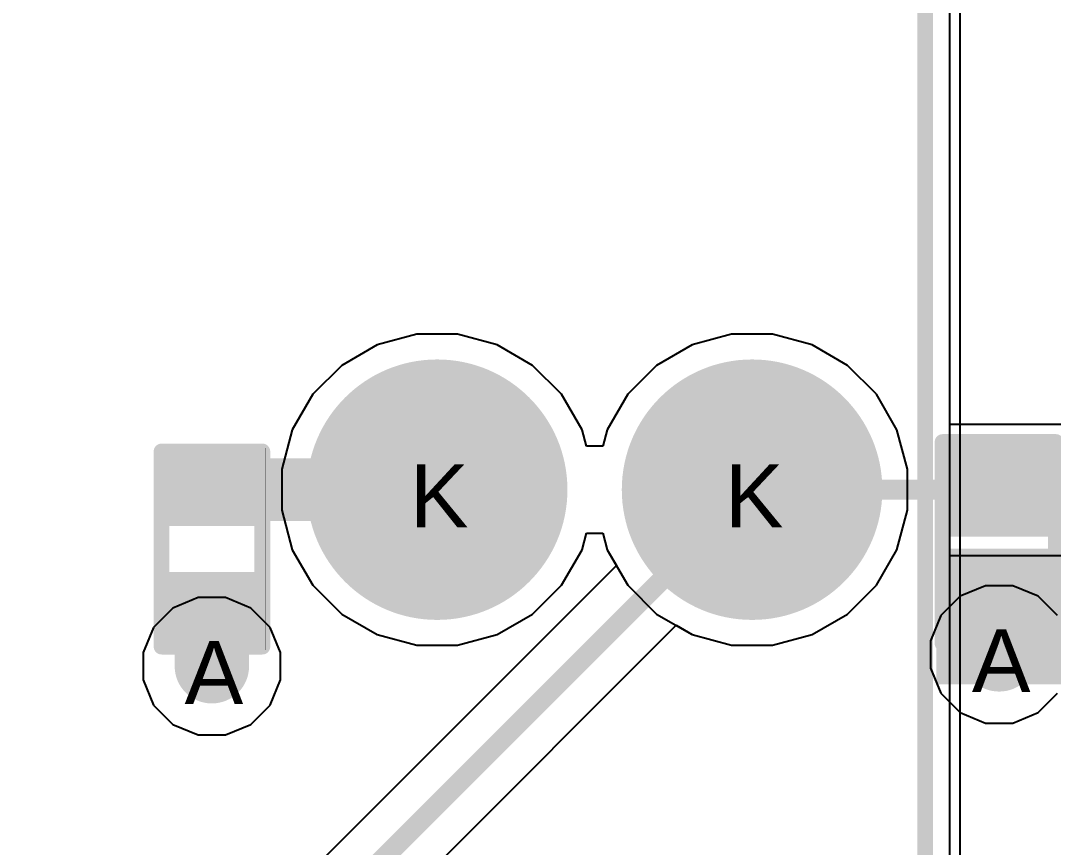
# Model space of a CAD drawing. Header units: inches. Extents: x 0 to 208, y 0 to 213.
# Drawn here: x 5.1643 to 5.4922, y 4.0469 to 4.3095 of the extents above; entities that cross this region are included whole.
import ezdxf

# ---------------------------------------------------------------- set-up
doc = ezdxf.new("R2010")
doc.units = ezdxf.units.IN
doc.header["$MEASUREMENT"] = 0
for name, color, linetype in [('Bottom Layer', 5, 'Continuous'), ('Bottom Overlay', 54, 'Continuous'), ('Bottom Paste', 16, 'Continuous'), ('Bottom Solder', 6, 'Continuous'), ('Drill Drawing', 1, 'Continuous'), ('L2_GND1', 16, 'Continuous'), ('L3_SIG1', 76, 'Continuous'), ('L4_PWR', 90, 'Continuous'), ('L5_GND2', 156, 'Continuous'), ('L6_SIG2', 130, 'Continuous'), ('L7_GND3', 216, 'Continuous'), ('Multi-Layer', 9, 'Continuous'), ('Pad Holes', 156, 'Continuous'), ('Top Layer', 1, 'Continuous'), ('Top Overlay', 2, 'Continuous'), ('Top Solder', 216, 'Continuous'), ('Via Holes', 16, 'Continuous')]:
    doc.layers.add(name, color=color, linetype=linetype)
doc.styles.add('Arial', font='', dxfattribs={"height": 0.2})
doc.styles.get('Arial').set_extended_font_data('Arial')

# ---------------------------------------------------------------- blocks, each defined once
blk = doc.blocks.new('R___0402_B_121')
at = {"layer": 'Bottom Layer'}
for points in [[(-0.0095, 0.0125), (-0.0095, -0.0125), (-0.0275, -0.0125), (-0.0275, 0.0125)], [(0.0275, 0.0125), (0.0275, -0.0125), (0.0095, -0.0125), (0.0095, 0.0125)]]:
    blk.add_hatch(color=5, dxfattribs=at).paths.add_polyline_path(points)
at = {"layer": 'Bottom Paste'}
for points in [[(-0.0095, 0.0125), (-0.0095, -0.0125), (-0.0275, -0.0125), (-0.0275, 0.0125)], [(0.0275, 0.0125), (0.0275, -0.0125), (0.0095, -0.0125), (0.0095, 0.0125)]]:
    blk.add_hatch(color=16, dxfattribs=at).paths.add_polyline_path(points)
at = {"layer": 'Bottom Solder'}
for points in [[(-0.00733, 0.01467), (-0.00733, -0.01467), (-0.02966, -0.01467), (-0.02966, 0.01467)], [(0.02967, 0.01467), (0.02967, -0.01467), (0.00734, -0.01467), (0.00734, 0.01467)]]:
    blk.add_hatch(color=6, dxfattribs=at).paths.add_polyline_path(points)
at = {"layer": 'Bottom Overlay'}
for points in [[(-0.031, -0.016, 0.005, 0.005, 0), (-0.031, 0.016, 0.005, 0.005, 0)], [(0.031, 0.016, 0.005, 0.005, 0), (-0.031, 0.016, 0.005, 0.005, 0)], [(0.032, 0.017, 0.000127, 0.000127, 0), (-0.032, 0.017, 0.000127, 0.000127, 0)], [(0.031, -0.016, 0.005, 0.005, 0), (0.031, 0.016, 0.005, 0.005, 0)], [(0.031, -0.016, 0.005, 0.005, 0), (-0.031, -0.016, 0.005, 0.005, 0)]]:
    blk.add_lwpolyline(points, format="xyseb", dxfattribs=at)
for points in [[(-0.03225, 0.016, 0.0025, 0.0025, 1), (-0.02975, 0.016, 0.0025, 0.0025, 1)], [(-0.03225, 0.016, 0.0025, 0.0025, 1), (-0.02975, 0.016, 0.0025, 0.0025, 1)], [(-0.03203, 0.017, 0.0000635, 0.0000635, 1), (-0.03197, 0.017, 0.0000635, 0.0000635, 1)], [(0.02975, 0.016, 0.0025, 0.0025, 1), (0.03225, 0.016, 0.0025, 0.0025, 1)], [(0.02975, 0.016, 0.0025, 0.0025, 1), (0.03225, 0.016, 0.0025, 0.0025, 1)], [(0.03197, 0.017, 0.0000635, 0.0000635, 1), (0.03203, 0.017, 0.0000635, 0.0000635, 1)], [(-0.03225, -0.016, 0.0025, 0.0025, 1), (-0.02975, -0.016, 0.0025, 0.0025, 1)], [(-0.03225, -0.016, 0.0025, 0.0025, 1), (-0.02975, -0.016, 0.0025, 0.0025, 1)], [(0.02975, -0.016, 0.0025, 0.0025, 1), (0.03225, -0.016, 0.0025, 0.0025, 1)], [(0.02975, -0.016, 0.0025, 0.0025, 1), (0.03225, -0.016, 0.0025, 0.0025, 1)]]:
    blk.add_lwpolyline(points, format="xyseb", close=True, dxfattribs=at)
blk = doc.blocks.new('HR911130C_520')
at = {"layer": 'Bottom Layer'}
h = blk.add_hatch(color=5, dxfattribs=at)
edge = h.paths.add_edge_path()
edge.add_arc((0.16, 0.27262), 0.03937, 0, 360)
h = blk.add_hatch(color=5, dxfattribs=at)
edge = h.paths.add_edge_path()
edge.add_arc((0.26, 0.27262), 0.03937, 0, 360)
at = {"layer": 'Bottom Solder'}
h = blk.add_hatch(color=6, dxfattribs=at)
edge = h.paths.add_edge_path()
edge.add_arc((0.16, 0.27262), 0.04137, 0, 360)
h = blk.add_hatch(color=6, dxfattribs=at)
edge = h.paths.add_edge_path()
edge.add_arc((0.26, 0.27262), 0.04137, 0, 360)
at = {"layer": 'L2_GND1'}
h = blk.add_hatch(color=16, dxfattribs=at)
edge = h.paths.add_edge_path()
edge.add_arc((0.16, 0.27262), 0.03937, 0, 360)
h = blk.add_hatch(color=16, dxfattribs=at)
edge = h.paths.add_edge_path()
edge.add_arc((0.26, 0.27262), 0.03937, 0, 360)
at = {"layer": 'L3_SIG1'}
h = blk.add_hatch(color=76, dxfattribs=at)
edge = h.paths.add_edge_path()
edge.add_arc((0.16, 0.27262), 0.03937, 0, 360)
h = blk.add_hatch(color=76, dxfattribs=at)
edge = h.paths.add_edge_path()
edge.add_arc((0.26, 0.27262), 0.03937, 0, 360)
at = {"layer": 'L4_PWR'}
h = blk.add_hatch(color=90, dxfattribs=at)
edge = h.paths.add_edge_path()
edge.add_arc((0.16, 0.27262), 0.03937, 0, 360)
h = blk.add_hatch(color=90, dxfattribs=at)
edge = h.paths.add_edge_path()
edge.add_arc((0.26, 0.27262), 0.03937, 0, 360)
at = {"layer": 'L5_GND2'}
h = blk.add_hatch(color=156, dxfattribs=at)
edge = h.paths.add_edge_path()
edge.add_arc((0.16, 0.27262), 0.03937, 0, 360)
h = blk.add_hatch(color=156, dxfattribs=at)
edge = h.paths.add_edge_path()
edge.add_arc((0.26, 0.27262), 0.03937, 0, 360)
at = {"layer": 'L6_SIG2'}
h = blk.add_hatch(color=130, dxfattribs=at)
edge = h.paths.add_edge_path()
edge.add_arc((0.16, 0.27262), 0.03937, 0, 360)
h = blk.add_hatch(color=130, dxfattribs=at)
edge = h.paths.add_edge_path()
edge.add_arc((0.26, 0.27262), 0.03937, 0, 360)
at = {"layer": 'L7_GND3'}
h = blk.add_hatch(color=216, dxfattribs=at)
edge = h.paths.add_edge_path()
edge.add_arc((0.16, 0.27262), 0.03937, 0, 360)
h = blk.add_hatch(color=216, dxfattribs=at)
edge = h.paths.add_edge_path()
edge.add_arc((0.26, 0.27262), 0.03937, 0, 360)
at = {"layer": 'Multi-Layer'}
h = blk.add_hatch(color=9, dxfattribs=at)
edge = h.paths.add_edge_path()
edge.add_arc((0.16, 0.27262), 0.03937, 0, 360)
h = blk.add_hatch(color=9, dxfattribs=at)
edge = h.paths.add_edge_path()
edge.add_arc((0.26, 0.27262), 0.03937, 0, 360)
at = {"layer": 'Pad Holes'}
h = blk.add_hatch(color=7, dxfattribs=at)
edge = h.paths.add_edge_path()
edge.add_arc((0.16, 0.27262), 0.02362, 0, 360)
h = blk.add_hatch(color=7, dxfattribs=at)
edge = h.paths.add_edge_path()
edge.add_arc((0.26, 0.27262), 0.02362, 0, 360)
at = {"layer": 'Top Layer'}
h = blk.add_hatch(color=1, dxfattribs=at)
edge = h.paths.add_edge_path()
edge.add_arc((0.16, 0.27262), 0.03937, 0, 360)
h = blk.add_hatch(color=1, dxfattribs=at)
edge = h.paths.add_edge_path()
edge.add_arc((0.26, 0.27262), 0.03937, 0, 360)
at = {"layer": 'Top Solder'}
h = blk.add_hatch(color=216, dxfattribs=at)
edge = h.paths.add_edge_path()
edge.add_arc((0.16, 0.27262), 0.04137, 0, 360)
h = blk.add_hatch(color=216, dxfattribs=at)
edge = h.paths.add_edge_path()
edge.add_arc((0.26, 0.27262), 0.04137, 0, 360)
at = {"layer": 'Top Overlay'}
blk.add_lwpolyline([(0.315, -0.33738, 0.005, 0.005, 0), (0.315, 0.50262, 0.005, 0.005, 0)], format="xyseb", dxfattribs=at)
blk = doc.blocks.new('DFN1006_2L__B_547')
at = {"layer": 'Bottom Layer'}
for points in [[(-0.02756, 0.01299), (-0.00591, 0.01299), (-0.00591, -0.01299), (-0.02756, -0.01299)], [(0.00591, 0.01299), (0.02756, 0.01299), (0.02756, -0.01299), (0.00591, -0.01299)]]:
    blk.add_hatch(color=5, dxfattribs=at).paths.add_polyline_path(points)
at = {"layer": 'Bottom Overlay'}
blk.add_hatch(color=54, dxfattribs=at).paths.add_polyline_path([(-0.04502, -0.02002), (-0.03202, -0.02002), (-0.03202, 0.01998), (-0.04502, 0.01998)])
at = {"layer": 'Bottom Paste'}
for points in [[(-0.02756, 0.01299), (-0.00591, 0.01299), (-0.00591, -0.01299), (-0.02756, -0.01299)], [(0.00591, 0.01299), (0.02756, 0.01299), (0.02756, -0.01299), (0.00591, -0.01299)]]:
    blk.add_hatch(color=16, dxfattribs=at).paths.add_polyline_path(points)
at = {"layer": 'Bottom Solder'}
for points in [[(-0.03156, 0.01699), (-0.00191, 0.01699), (-0.00191, -0.01699), (-0.03156, -0.01699)], [(0.00191, 0.01699), (0.03156, 0.01699), (0.03156, -0.01699), (0.00191, -0.01699)]]:
    blk.add_hatch(color=6, dxfattribs=at).paths.add_polyline_path(points)
at = {"layer": 'Bottom Overlay'}
for points in [[(-0.032, 0.018, 0.005, 0.005, 0), (0.032, 0.018, 0.005, 0.005, 0)], [(-0.032, 0.018, 0.005, 0.005, 0), (-0.032, -0.018, 0.005, 0.005, 0)], [(0.032, 0.018, 0.005, 0.005, 0), (0.032, -0.018, 0.005, 0.005, 0)], [(-0.032, -0.018, 0.005, 0.005, 0), (0.032, -0.018, 0.005, 0.005, 0)]]:
    blk.add_lwpolyline(points, format="xyseb", dxfattribs=at)
for points in [[(-0.03325, 0.018, 0.0025, 0.0025, 1), (-0.03075, 0.018, 0.0025, 0.0025, 1)], [(-0.03325, 0.018, 0.0025, 0.0025, 1), (-0.03075, 0.018, 0.0025, 0.0025, 1)], [(0.03075, 0.018, 0.0025, 0.0025, 1), (0.03325, 0.018, 0.0025, 0.0025, 1)], [(0.03075, 0.018, 0.0025, 0.0025, 1), (0.03325, 0.018, 0.0025, 0.0025, 1)], [(-0.03325, -0.018, 0.0025, 0.0025, 1), (-0.03075, -0.018, 0.0025, 0.0025, 1)], [(-0.03325, -0.018, 0.0025, 0.0025, 1), (-0.03075, -0.018, 0.0025, 0.0025, 1)], [(0.03075, -0.018, 0.0025, 0.0025, 1), (0.03325, -0.018, 0.0025, 0.0025, 1)], [(0.03075, -0.018, 0.0025, 0.0025, 1), (0.03325, -0.018, 0.0025, 0.0025, 1)]]:
    blk.add_lwpolyline(points, format="xyseb", close=True, dxfattribs=at)

msp = doc.modelspace()

# ---------------------------------------------------------------- hatches: boundary and pattern name
at = {"layer": 'Bottom Layer'}
for points in [[(5.46318, 4.1082), (5.48676, 4.1082), (5.48676, 4.12694), (5.46318, 4.12694)], [(5.21318, 4.10444), (5.23676, 4.10444), (5.23676, 4.12317), (5.21318, 4.12317)]]:
    msp.add_hatch(color=5, dxfattribs=at).paths.add_polyline_path(points)
h = msp.add_hatch(color=5, dxfattribs=at)
edge = h.paths.add_edge_path()
edge.add_arc((5.47497, 4.1082), 0.01181, 0, 360)
h = msp.add_hatch(color=5, dxfattribs=at)
edge = h.paths.add_edge_path()
edge.add_arc((5.22497, 4.10443), 0.01181, 0, 360)
at = {"layer": 'L2_GND1'}
h = msp.add_hatch(color=16, dxfattribs=at)
edge = h.paths.add_edge_path()
edge.add_arc((5.47497, 4.1082), 0.01181, 0, 360)
h = msp.add_hatch(color=16, dxfattribs=at)
edge = h.paths.add_edge_path()
edge.add_arc((5.22497, 4.10443), 0.01181, 0, 360)
at = {"layer": 'L3_SIG1'}
h = msp.add_hatch(color=76, dxfattribs=at)
edge = h.paths.add_edge_path()
edge.add_arc((5.47497, 4.1082), 0.01181, 0, 360)
h = msp.add_hatch(color=76, dxfattribs=at)
edge = h.paths.add_edge_path()
edge.add_arc((5.22497, 4.10443), 0.01181, 0, 360)
at = {"layer": 'L4_PWR'}
h = msp.add_hatch(color=90, dxfattribs=at)
edge = h.paths.add_edge_path()
edge.add_arc((5.47497, 4.1082), 0.01181, 0, 360)
h = msp.add_hatch(color=90, dxfattribs=at)
edge = h.paths.add_edge_path()
edge.add_arc((5.22497, 4.10443), 0.01181, 0, 360)
at = {"layer": 'L5_GND2'}
h = msp.add_hatch(color=156, dxfattribs=at)
edge = h.paths.add_edge_path()
edge.add_arc((5.47497, 4.1082), 0.01181, 0, 360)
h = msp.add_hatch(color=156, dxfattribs=at)
edge = h.paths.add_edge_path()
edge.add_arc((5.22497, 4.10443), 0.01181, 0, 360)
at = {"layer": 'L6_SIG2'}
h = msp.add_hatch(color=130, dxfattribs=at)
edge = h.paths.add_edge_path()
edge.add_arc((5.47497, 4.1082), 0.01181, 0, 360)
h = msp.add_hatch(color=130, dxfattribs=at)
edge = h.paths.add_edge_path()
edge.add_arc((5.22497, 4.10443), 0.01181, 0, 360)
at = {"layer": 'L7_GND3'}
h = msp.add_hatch(color=216, dxfattribs=at)
edge = h.paths.add_edge_path()
edge.add_arc((5.47497, 4.1082), 0.01181, 0, 360)
h = msp.add_hatch(color=216, dxfattribs=at)
edge = h.paths.add_edge_path()
edge.add_arc((5.22497, 4.10443), 0.01181, 0, 360)
at = {"layer": 'Top Layer'}
h = msp.add_hatch(color=1, dxfattribs=at)
edge = h.paths.add_edge_path()
edge.add_arc((5.47497, 4.1082), 0.01181, 0, 360)
h = msp.add_hatch(color=1, dxfattribs=at)
edge = h.paths.add_edge_path()
edge.add_arc((5.22497, 4.10443), 0.01181, 0, 360)
at = {"layer": 'Via Holes'}
h = msp.add_hatch(color=7, dxfattribs=at)
edge = h.paths.add_edge_path()
edge.add_arc((5.47497, 4.1082), 0.00591, 0, 360)
h = msp.add_hatch(color=7, dxfattribs=at)
edge = h.paths.add_edge_path()
edge.add_arc((5.22497, 4.10443), 0.00591, 0, 360)

# ---------------------------------------------------------------- linework, layer by layer
at = {"layer": 'Bottom Layer'}
for p, q in [((5.45929, 3.53305), (5.45929, 4.321)), ((5.45929, 4.18123), (5.45929, 4.32051)), ((5.49799, 4.18123), (5.45929, 4.18123)), ((5.45929, 3.90287), (5.45929, 4.13958)), ((5.45929, 4.13958), (5.49799, 4.13958))]:
    msp.add_line(p, q, dxfattribs=at)
for points in [[(5.22302, 4.16053, 0.02, 0.02, 0), (5.29651, 4.16053, 0.02, 0.02, 0)], [(5.39651, 4.16053, 0.00633, 0.00633, 0), (5.47, 4.16053, 0.00633, 0.00633, 0)]]:
    msp.add_lwpolyline(points, format="xyseb", dxfattribs=at)
for points in [[(5.21802, 4.16053, 0.01, 0.01, 1), (5.22802, 4.16053, 0.01, 0.01, 1)], [(5.29151, 4.16053, 0.01, 0.01, 1), (5.30151, 4.16053, 0.01, 0.01, 1)], [(5.39493, 4.16053, 0.00316, 0.00316, 1), (5.39809, 4.16053, 0.00316, 0.00316, 1)], [(5.46842, 4.16053, 0.00316, 0.00316, 1), (5.47158, 4.16053, 0.00316, 0.00316, 1)]]:
    msp.add_lwpolyline(points, format="xyseb", close=True, dxfattribs=at)
at = {"layer": 'L2_GND1'}
for p, q in [((5.29001, 4.2099), (5.27746, 4.20653)), ((5.30301, 4.2099), (5.29001, 4.2099)), ((5.31557, 4.20653), (5.30301, 4.2099)), ((5.39001, 4.2099), (5.37746, 4.20653)), ((5.40301, 4.2099), (5.39001, 4.2099)), ((5.41557, 4.20653), (5.40301, 4.2099)), ((5.27746, 4.20653), (5.2662, 4.20003)), ((5.32683, 4.20003), (5.31557, 4.20653)), ((5.37746, 4.20653), (5.3662, 4.20003)), ((5.42683, 4.20003), (5.41557, 4.20653)), ((5.2662, 4.20003), (5.25701, 4.19084)), ((5.33602, 4.19084), (5.32683, 4.20003)), ((5.3662, 4.20003), (5.35701, 4.19084)), ((5.43602, 4.19084), (5.42683, 4.20003)), ((5.25701, 4.19084), (5.25051, 4.17958)), ((5.34252, 4.17958), (5.33602, 4.19084)), ((5.35701, 4.19084), (5.35051, 4.17958)), ((5.44252, 4.17958), (5.43602, 4.19084)), ((5.25051, 4.17958), (5.24714, 4.16703)), ((5.34392, 4.17433), (5.34252, 4.17958)), ((5.35051, 4.17958), (5.3491, 4.17433)), ((5.44588, 4.16703), (5.44252, 4.17958)), ((5.3491, 4.17433), (5.34392, 4.17433)), ((5.24714, 4.16703), (5.24714, 4.15403)), ((5.44588, 4.15403), (5.44588, 4.16703)), ((5.24714, 4.15403), (5.25051, 4.14147)), ((5.44252, 4.14147), (5.44588, 4.15403)), ((5.34252, 4.14147), (5.34392, 4.14672)), ((5.34392, 4.14672), (5.3491, 4.14672)), ((5.3491, 4.14672), (5.35051, 4.14147)), ((5.25051, 4.14147), (5.25701, 4.13021)), ((5.33602, 4.13021), (5.34252, 4.14147)), ((5.35051, 4.14147), (5.35701, 4.13021)), ((5.43602, 4.13021), (5.44252, 4.14147)), ((5.25701, 4.13021), (5.2662, 4.12102)), ((5.32683, 4.12102), (5.33602, 4.13021)), ((5.35701, 4.13021), (5.3662, 4.12102)), ((5.42683, 4.12102), (5.43602, 4.13021)), ((5.47063, 4.13001), (5.46261, 4.12669)), ((5.4793, 4.13001), (5.47063, 4.13001)), ((5.48732, 4.12669), (5.4793, 4.13001)), ((5.22063, 4.12625), (5.21261, 4.12292)), ((5.2293, 4.12625), (5.22063, 4.12625)), ((5.23732, 4.12292), (5.2293, 4.12625)), ((5.46261, 4.12669), (5.45648, 4.12056)), ((5.49346, 4.12056), (5.48732, 4.12669)), ((5.21261, 4.12292), (5.20648, 4.11679)), ((5.24346, 4.11679), (5.23732, 4.12292)), ((5.2662, 4.12102), (5.27746, 4.11452)), ((5.31557, 4.11452), (5.32683, 4.12102)), ((5.3662, 4.12102), (5.37746, 4.11452)), ((5.41557, 4.11452), (5.42683, 4.12102)), ((5.45648, 4.12056), (5.45315, 4.11254)), ((5.20648, 4.11679), (5.20315, 4.10877)), ((5.24678, 4.10877), (5.24346, 4.11679)), ((5.27746, 4.11452), (5.29001, 4.11116)), ((5.30301, 4.11116), (5.31557, 4.11452)), ((5.37746, 4.11452), (5.39001, 4.11116)), ((5.40301, 4.11116), (5.41557, 4.11452)), ((5.45315, 4.11254), (5.45315, 4.10386)), ((5.29001, 4.11116), (5.30301, 4.11116)), ((5.39001, 4.11116), (5.40301, 4.11116)), ((5.20315, 4.10877), (5.20315, 4.1001)), ((5.24678, 4.1001), (5.24678, 4.10877)), ((5.45315, 4.10386), (5.45648, 4.09585)), ((5.20315, 4.1001), (5.20648, 4.09208)), ((5.24346, 4.09208), (5.24678, 4.1001)), ((5.45648, 4.09585), (5.46261, 4.08971)), ((5.48732, 4.08971), (5.49346, 4.09585)), ((5.20648, 4.09208), (5.21261, 4.08594)), ((5.23732, 4.08594), (5.24346, 4.09208)), ((5.46261, 4.08971), (5.47063, 4.08639)), ((5.4793, 4.08639), (5.48732, 4.08971)), ((5.21261, 4.08594), (5.22063, 4.08262)), ((5.2293, 4.08262), (5.23732, 4.08594)), ((5.47063, 4.08639), (5.4793, 4.08639)), ((5.22063, 4.08262), (5.2293, 4.08262))]:
    msp.add_line(p, q, dxfattribs=at)
at = {"layer": 'L3_SIG1'}
for p, q in [((5.29001, 4.2099), (5.27746, 4.20653)), ((5.30301, 4.2099), (5.29001, 4.2099)), ((5.31557, 4.20653), (5.30301, 4.2099)), ((5.39001, 4.2099), (5.37746, 4.20653)), ((5.40301, 4.2099), (5.39001, 4.2099)), ((5.41557, 4.20653), (5.40301, 4.2099)), ((5.27746, 4.20653), (5.2662, 4.20003)), ((5.32683, 4.20003), (5.31557, 4.20653)), ((5.37746, 4.20653), (5.3662, 4.20003)), ((5.42683, 4.20003), (5.41557, 4.20653)), ((5.2662, 4.20003), (5.25701, 4.19084)), ((5.33602, 4.19084), (5.32683, 4.20003)), ((5.3662, 4.20003), (5.35701, 4.19084)), ((5.43602, 4.19084), (5.42683, 4.20003)), ((5.25701, 4.19084), (5.25051, 4.17958)), ((5.34252, 4.17958), (5.33602, 4.19084)), ((5.35701, 4.19084), (5.35051, 4.17958)), ((5.44252, 4.17958), (5.43602, 4.19084)), ((5.25051, 4.17958), (5.24714, 4.16703)), ((5.34392, 4.17433), (5.34252, 4.17958)), ((5.35051, 4.17958), (5.3491, 4.17433)), ((5.44588, 4.16703), (5.44252, 4.17958)), ((5.3491, 4.17433), (5.34392, 4.17433)), ((5.24714, 4.16703), (5.24714, 4.15403)), ((5.44588, 4.15403), (5.44588, 4.16703)), ((5.24714, 4.15403), (5.25051, 4.14147)), ((5.44252, 4.14147), (5.44588, 4.15403)), ((5.34252, 4.14147), (5.34392, 4.14672)), ((5.34392, 4.14672), (5.3491, 4.14672)), ((5.3491, 4.14672), (5.35051, 4.14147)), ((5.25051, 4.14147), (5.25701, 4.13021)), ((5.33602, 4.13021), (5.34252, 4.14147)), ((5.35051, 4.14147), (5.35701, 4.13021)), ((5.43602, 4.13021), (5.44252, 4.14147)), ((5.25701, 4.13021), (5.2662, 4.12102)), ((5.32683, 4.12102), (5.33602, 4.13021)), ((5.35701, 4.13021), (5.3662, 4.12102)), ((5.42683, 4.12102), (5.43602, 4.13021)), ((5.2662, 4.12102), (5.27746, 4.11452)), ((5.31557, 4.11452), (5.32683, 4.12102)), ((5.3662, 4.12102), (5.37746, 4.11452)), ((5.41557, 4.11452), (5.42683, 4.12102)), ((5.27746, 4.11452), (5.29001, 4.11116)), ((5.30301, 4.11116), (5.31557, 4.11452)), ((5.37746, 4.11452), (5.39001, 4.11116)), ((5.40301, 4.11116), (5.41557, 4.11452)), ((5.29001, 4.11116), (5.30301, 4.11116)), ((5.39001, 4.11116), (5.40301, 4.11116))]:
    msp.add_line(p, q, dxfattribs=at)
at = {"layer": 'L4_PWR'}
for p, q in [((5.29001, 4.2099), (5.27746, 4.20653)), ((5.30301, 4.2099), (5.29001, 4.2099)), ((5.31557, 4.20653), (5.30301, 4.2099)), ((5.39001, 4.2099), (5.37746, 4.20653)), ((5.40301, 4.2099), (5.39001, 4.2099)), ((5.41557, 4.20653), (5.40301, 4.2099)), ((5.27746, 4.20653), (5.2662, 4.20003)), ((5.32683, 4.20003), (5.31557, 4.20653)), ((5.37746, 4.20653), (5.3662, 4.20003)), ((5.42683, 4.20003), (5.41557, 4.20653)), ((5.2662, 4.20003), (5.25701, 4.19084)), ((5.33602, 4.19084), (5.32683, 4.20003)), ((5.3662, 4.20003), (5.35701, 4.19084)), ((5.43602, 4.19084), (5.42683, 4.20003)), ((5.25701, 4.19084), (5.25051, 4.17958)), ((5.34252, 4.17958), (5.33602, 4.19084)), ((5.35701, 4.19084), (5.35051, 4.17958)), ((5.44252, 4.17958), (5.43602, 4.19084)), ((5.25051, 4.17958), (5.24714, 4.16703)), ((5.34392, 4.17433), (5.34252, 4.17958)), ((5.35051, 4.17958), (5.3491, 4.17433)), ((5.44588, 4.16703), (5.44252, 4.17958)), ((5.3491, 4.17433), (5.34392, 4.17433)), ((5.24714, 4.16703), (5.24714, 4.15403)), ((5.44588, 4.15403), (5.44588, 4.16703)), ((5.24714, 4.15403), (5.25051, 4.14147)), ((5.44252, 4.14147), (5.44588, 4.15403)), ((5.34252, 4.14147), (5.34392, 4.14672)), ((5.34392, 4.14672), (5.3491, 4.14672)), ((5.3491, 4.14672), (5.35051, 4.14147)), ((5.25051, 4.14147), (5.25701, 4.13021)), ((5.33602, 4.13021), (5.34252, 4.14147)), ((5.35051, 4.14147), (5.35701, 4.13021)), ((5.43602, 4.13021), (5.44252, 4.14147)), ((5.25701, 4.13021), (5.2662, 4.12102)), ((5.32683, 4.12102), (5.33602, 4.13021)), ((5.35701, 4.13021), (5.3662, 4.12102)), ((5.42683, 4.12102), (5.43602, 4.13021)), ((5.47063, 4.13001), (5.46261, 4.12669)), ((5.4793, 4.13001), (5.47063, 4.13001)), ((5.48732, 4.12669), (5.4793, 4.13001)), ((5.22063, 4.12625), (5.21261, 4.12292)), ((5.2293, 4.12625), (5.22063, 4.12625)), ((5.23732, 4.12292), (5.2293, 4.12625)), ((5.46261, 4.12669), (5.45648, 4.12056)), ((5.49346, 4.12056), (5.48732, 4.12669)), ((5.21261, 4.12292), (5.20648, 4.11679)), ((5.24346, 4.11679), (5.23732, 4.12292)), ((5.2662, 4.12102), (5.27746, 4.11452)), ((5.31557, 4.11452), (5.32683, 4.12102)), ((5.3662, 4.12102), (5.37746, 4.11452)), ((5.41557, 4.11452), (5.42683, 4.12102)), ((5.45648, 4.12056), (5.45315, 4.11254)), ((5.20648, 4.11679), (5.20315, 4.10877)), ((5.24678, 4.10877), (5.24346, 4.11679)), ((5.27746, 4.11452), (5.29001, 4.11116)), ((5.30301, 4.11116), (5.31557, 4.11452)), ((5.37746, 4.11452), (5.39001, 4.11116)), ((5.40301, 4.11116), (5.41557, 4.11452)), ((5.45315, 4.11254), (5.45315, 4.10386)), ((5.29001, 4.11116), (5.30301, 4.11116)), ((5.39001, 4.11116), (5.40301, 4.11116)), ((5.20315, 4.10877), (5.20315, 4.1001)), ((5.24678, 4.1001), (5.24678, 4.10877)), ((5.45315, 4.10386), (5.45648, 4.09585)), ((5.20315, 4.1001), (5.20648, 4.09208)), ((5.24346, 4.09208), (5.24678, 4.1001)), ((5.45648, 4.09585), (5.46261, 4.08971)), ((5.48732, 4.08971), (5.49346, 4.09585)), ((5.20648, 4.09208), (5.21261, 4.08594)), ((5.23732, 4.08594), (5.24346, 4.09208)), ((5.46261, 4.08971), (5.47063, 4.08639)), ((5.4793, 4.08639), (5.48732, 4.08971)), ((5.21261, 4.08594), (5.22063, 4.08262)), ((5.2293, 4.08262), (5.23732, 4.08594)), ((5.47063, 4.08639), (5.4793, 4.08639)), ((5.22063, 4.08262), (5.2293, 4.08262))]:
    msp.add_line(p, q, dxfattribs=at)
at = {"layer": 'L5_GND2'}
for p, q in [((5.29001, 4.2099), (5.27746, 4.20653)), ((5.30301, 4.2099), (5.29001, 4.2099)), ((5.31557, 4.20653), (5.30301, 4.2099)), ((5.39001, 4.2099), (5.37746, 4.20653)), ((5.40301, 4.2099), (5.39001, 4.2099)), ((5.41557, 4.20653), (5.40301, 4.2099)), ((5.27746, 4.20653), (5.2662, 4.20003)), ((5.32683, 4.20003), (5.31557, 4.20653)), ((5.37746, 4.20653), (5.3662, 4.20003)), ((5.42683, 4.20003), (5.41557, 4.20653)), ((5.2662, 4.20003), (5.25701, 4.19084)), ((5.33602, 4.19084), (5.32683, 4.20003)), ((5.3662, 4.20003), (5.35701, 4.19084)), ((5.43602, 4.19084), (5.42683, 4.20003)), ((5.25701, 4.19084), (5.25051, 4.17958)), ((5.34252, 4.17958), (5.33602, 4.19084)), ((5.35701, 4.19084), (5.35051, 4.17958)), ((5.44252, 4.17958), (5.43602, 4.19084)), ((5.25051, 4.17958), (5.24714, 4.16703)), ((5.34392, 4.17433), (5.34252, 4.17958)), ((5.35051, 4.17958), (5.3491, 4.17433)), ((5.44588, 4.16703), (5.44252, 4.17958)), ((5.3491, 4.17433), (5.34392, 4.17433)), ((5.24714, 4.16703), (5.24714, 4.15403)), ((5.44588, 4.15403), (5.44588, 4.16703)), ((5.24714, 4.15403), (5.25051, 4.14147)), ((5.44252, 4.14147), (5.44588, 4.15403)), ((5.34252, 4.14147), (5.34392, 4.14672)), ((5.34392, 4.14672), (5.3491, 4.14672)), ((5.3491, 4.14672), (5.35051, 4.14147)), ((5.25051, 4.14147), (5.25701, 4.13021)), ((5.33602, 4.13021), (5.34252, 4.14147)), ((5.35051, 4.14147), (5.35701, 4.13021)), ((5.43602, 4.13021), (5.44252, 4.14147)), ((5.25701, 4.13021), (5.2662, 4.12102)), ((5.32683, 4.12102), (5.33602, 4.13021)), ((5.35701, 4.13021), (5.3662, 4.12102)), ((5.42683, 4.12102), (5.43602, 4.13021)), ((5.2662, 4.12102), (5.27746, 4.11452)), ((5.31557, 4.11452), (5.32683, 4.12102)), ((5.3662, 4.12102), (5.37746, 4.11452)), ((5.41557, 4.11452), (5.42683, 4.12102)), ((5.27746, 4.11452), (5.29001, 4.11116)), ((5.30301, 4.11116), (5.31557, 4.11452)), ((5.37746, 4.11452), (5.39001, 4.11116)), ((5.40301, 4.11116), (5.41557, 4.11452)), ((5.29001, 4.11116), (5.30301, 4.11116)), ((5.39001, 4.11116), (5.40301, 4.11116))]:
    msp.add_line(p, q, dxfattribs=at)
at = {"layer": 'L6_SIG2'}
for p, q in [((5.29001, 4.2099), (5.27746, 4.20653)), ((5.30301, 4.2099), (5.29001, 4.2099)), ((5.31557, 4.20653), (5.30301, 4.2099)), ((5.39001, 4.2099), (5.37746, 4.20653)), ((5.40301, 4.2099), (5.39001, 4.2099)), ((5.41557, 4.20653), (5.40301, 4.2099)), ((5.27746, 4.20653), (5.2662, 4.20003)), ((5.32683, 4.20003), (5.31557, 4.20653)), ((5.37746, 4.20653), (5.3662, 4.20003)), ((5.42683, 4.20003), (5.41557, 4.20653)), ((5.2662, 4.20003), (5.25701, 4.19084)), ((5.33602, 4.19084), (5.32683, 4.20003)), ((5.3662, 4.20003), (5.35701, 4.19084)), ((5.43602, 4.19084), (5.42683, 4.20003)), ((5.25701, 4.19084), (5.25051, 4.17958)), ((5.34252, 4.17958), (5.33602, 4.19084)), ((5.35701, 4.19084), (5.35051, 4.17958)), ((5.44252, 4.17958), (5.43602, 4.19084)), ((5.25051, 4.17958), (5.24714, 4.16703)), ((5.34392, 4.17433), (5.34252, 4.17958)), ((5.35051, 4.17958), (5.3491, 4.17433)), ((5.44588, 4.16703), (5.44252, 4.17958)), ((5.3491, 4.17433), (5.34392, 4.17433)), ((5.24714, 4.16703), (5.24714, 4.15403)), ((5.44588, 4.15403), (5.44588, 4.16703)), ((5.24714, 4.15403), (5.25051, 4.14147)), ((5.44252, 4.14147), (5.44588, 4.15403)), ((5.34252, 4.14147), (5.34392, 4.14672)), ((5.34392, 4.14672), (5.3491, 4.14672)), ((5.3491, 4.14672), (5.35051, 4.14147)), ((5.25051, 4.14147), (5.25701, 4.13021)), ((5.33602, 4.13021), (5.34252, 4.14147)), ((5.35051, 4.14147), (5.35342, 4.13642)), ((5.43602, 4.13021), (5.44252, 4.14147)), ((5.35342, 4.13642), (5.01543, 3.79842)), ((5.25701, 4.13021), (5.2662, 4.12102)), ((5.32683, 4.12102), (5.33602, 4.13021)), ((5.42683, 4.12102), (5.43602, 4.13021)), ((5.2662, 4.12102), (5.27746, 4.11452)), ((5.31557, 4.11452), (5.32683, 4.12102)), ((5.41557, 4.11452), (5.42683, 4.12102)), ((5.03048, 3.77551), (5.37241, 4.11744)), ((5.37241, 4.11744), (5.37746, 4.11452)), ((5.27746, 4.11452), (5.29001, 4.11116)), ((5.30301, 4.11116), (5.31557, 4.11452)), ((5.37746, 4.11452), (5.39001, 4.11116)), ((5.40301, 4.11116), (5.41557, 4.11452)), ((5.29001, 4.11116), (5.30301, 4.11116)), ((5.39001, 4.11116), (5.40301, 4.11116))]:
    msp.add_line(p, q, dxfattribs=at)
msp.add_lwpolyline([(5.02099, 3.785, 0.00633, 0.00633, 0), (5.39651, 4.16053, 0.00633, 0.00633, 0)], format="xyseb", dxfattribs=at)
msp.add_lwpolyline([(5.39493, 4.16053, 0.00316, 0.00316, 1), (5.39809, 4.16053, 0.00316, 0.00316, 1)], format="xyseb", close=True, dxfattribs=at)
at = {"layer": 'L7_GND3'}
for p, q in [((5.29001, 4.2099), (5.27746, 4.20653)), ((5.30301, 4.2099), (5.29001, 4.2099)), ((5.31557, 4.20653), (5.30301, 4.2099)), ((5.39001, 4.2099), (5.37746, 4.20653)), ((5.40301, 4.2099), (5.39001, 4.2099)), ((5.41557, 4.20653), (5.40301, 4.2099)), ((5.27746, 4.20653), (5.2662, 4.20003)), ((5.32683, 4.20003), (5.31557, 4.20653)), ((5.37746, 4.20653), (5.3662, 4.20003)), ((5.42683, 4.20003), (5.41557, 4.20653)), ((5.2662, 4.20003), (5.25701, 4.19084)), ((5.33602, 4.19084), (5.32683, 4.20003)), ((5.3662, 4.20003), (5.35701, 4.19084)), ((5.43602, 4.19084), (5.42683, 4.20003)), ((5.25701, 4.19084), (5.25051, 4.17958)), ((5.34252, 4.17958), (5.33602, 4.19084)), ((5.35701, 4.19084), (5.35051, 4.17958)), ((5.44252, 4.17958), (5.43602, 4.19084)), ((5.25051, 4.17958), (5.24714, 4.16703)), ((5.34392, 4.17433), (5.34252, 4.17958)), ((5.35051, 4.17958), (5.3491, 4.17433)), ((5.44588, 4.16703), (5.44252, 4.17958)), ((5.3491, 4.17433), (5.34392, 4.17433)), ((5.24714, 4.16703), (5.24714, 4.15403)), ((5.44588, 4.15403), (5.44588, 4.16703)), ((5.24714, 4.15403), (5.25051, 4.14147)), ((5.44252, 4.14147), (5.44588, 4.15403)), ((5.34252, 4.14147), (5.34392, 4.14672)), ((5.34392, 4.14672), (5.3491, 4.14672)), ((5.3491, 4.14672), (5.35051, 4.14147)), ((5.25051, 4.14147), (5.25701, 4.13021)), ((5.33602, 4.13021), (5.34252, 4.14147)), ((5.35051, 4.14147), (5.35701, 4.13021)), ((5.43602, 4.13021), (5.44252, 4.14147)), ((5.25701, 4.13021), (5.2662, 4.12102)), ((5.32683, 4.12102), (5.33602, 4.13021)), ((5.35701, 4.13021), (5.3662, 4.12102)), ((5.42683, 4.12102), (5.43602, 4.13021)), ((5.2662, 4.12102), (5.27746, 4.11452)), ((5.31557, 4.11452), (5.32683, 4.12102)), ((5.3662, 4.12102), (5.37746, 4.11452)), ((5.41557, 4.11452), (5.42683, 4.12102)), ((5.27746, 4.11452), (5.29001, 4.11116)), ((5.30301, 4.11116), (5.31557, 4.11452)), ((5.37746, 4.11452), (5.39001, 4.11116)), ((5.40301, 4.11116), (5.41557, 4.11452)), ((5.29001, 4.11116), (5.30301, 4.11116)), ((5.39001, 4.11116), (5.40301, 4.11116))]:
    msp.add_line(p, q, dxfattribs=at)
at = {"layer": 'Top Layer'}
for p, q in [((5.46258, 3.54276), (5.46258, 4.33071)), ((5.46258, 3.89908), (5.46258, 4.32051))]:
    msp.add_line(p, q, dxfattribs=at)

# ---------------------------------------------------------------- block references
msp.add_blockref('HR911130C_520', (5.13651, 3.88791))
for name, p, rotation in [('DFN1006_2L__B_547', (5.475, 4.14367), 90), ('R___0402_B_121', (5.225, 4.14167), 270)]:
    msp.add_blockref(name, p, dxfattribs=dict(rotation=rotation))

# ---------------------------------------------------------------- texts
at = {"layer": 'Drill Drawing', "style": 'Arial'}
for s, p in [('K', (5.28785, 4.14853)), ('K', (5.38785, 4.14853)), ('A', (5.4663, 4.09621)), ('A', (5.2163, 4.09244))]:
    msp.add_text(s, height=0.02, dxfattribs=at).set_placement(p)

doc.saveas('drawing.dxf')
